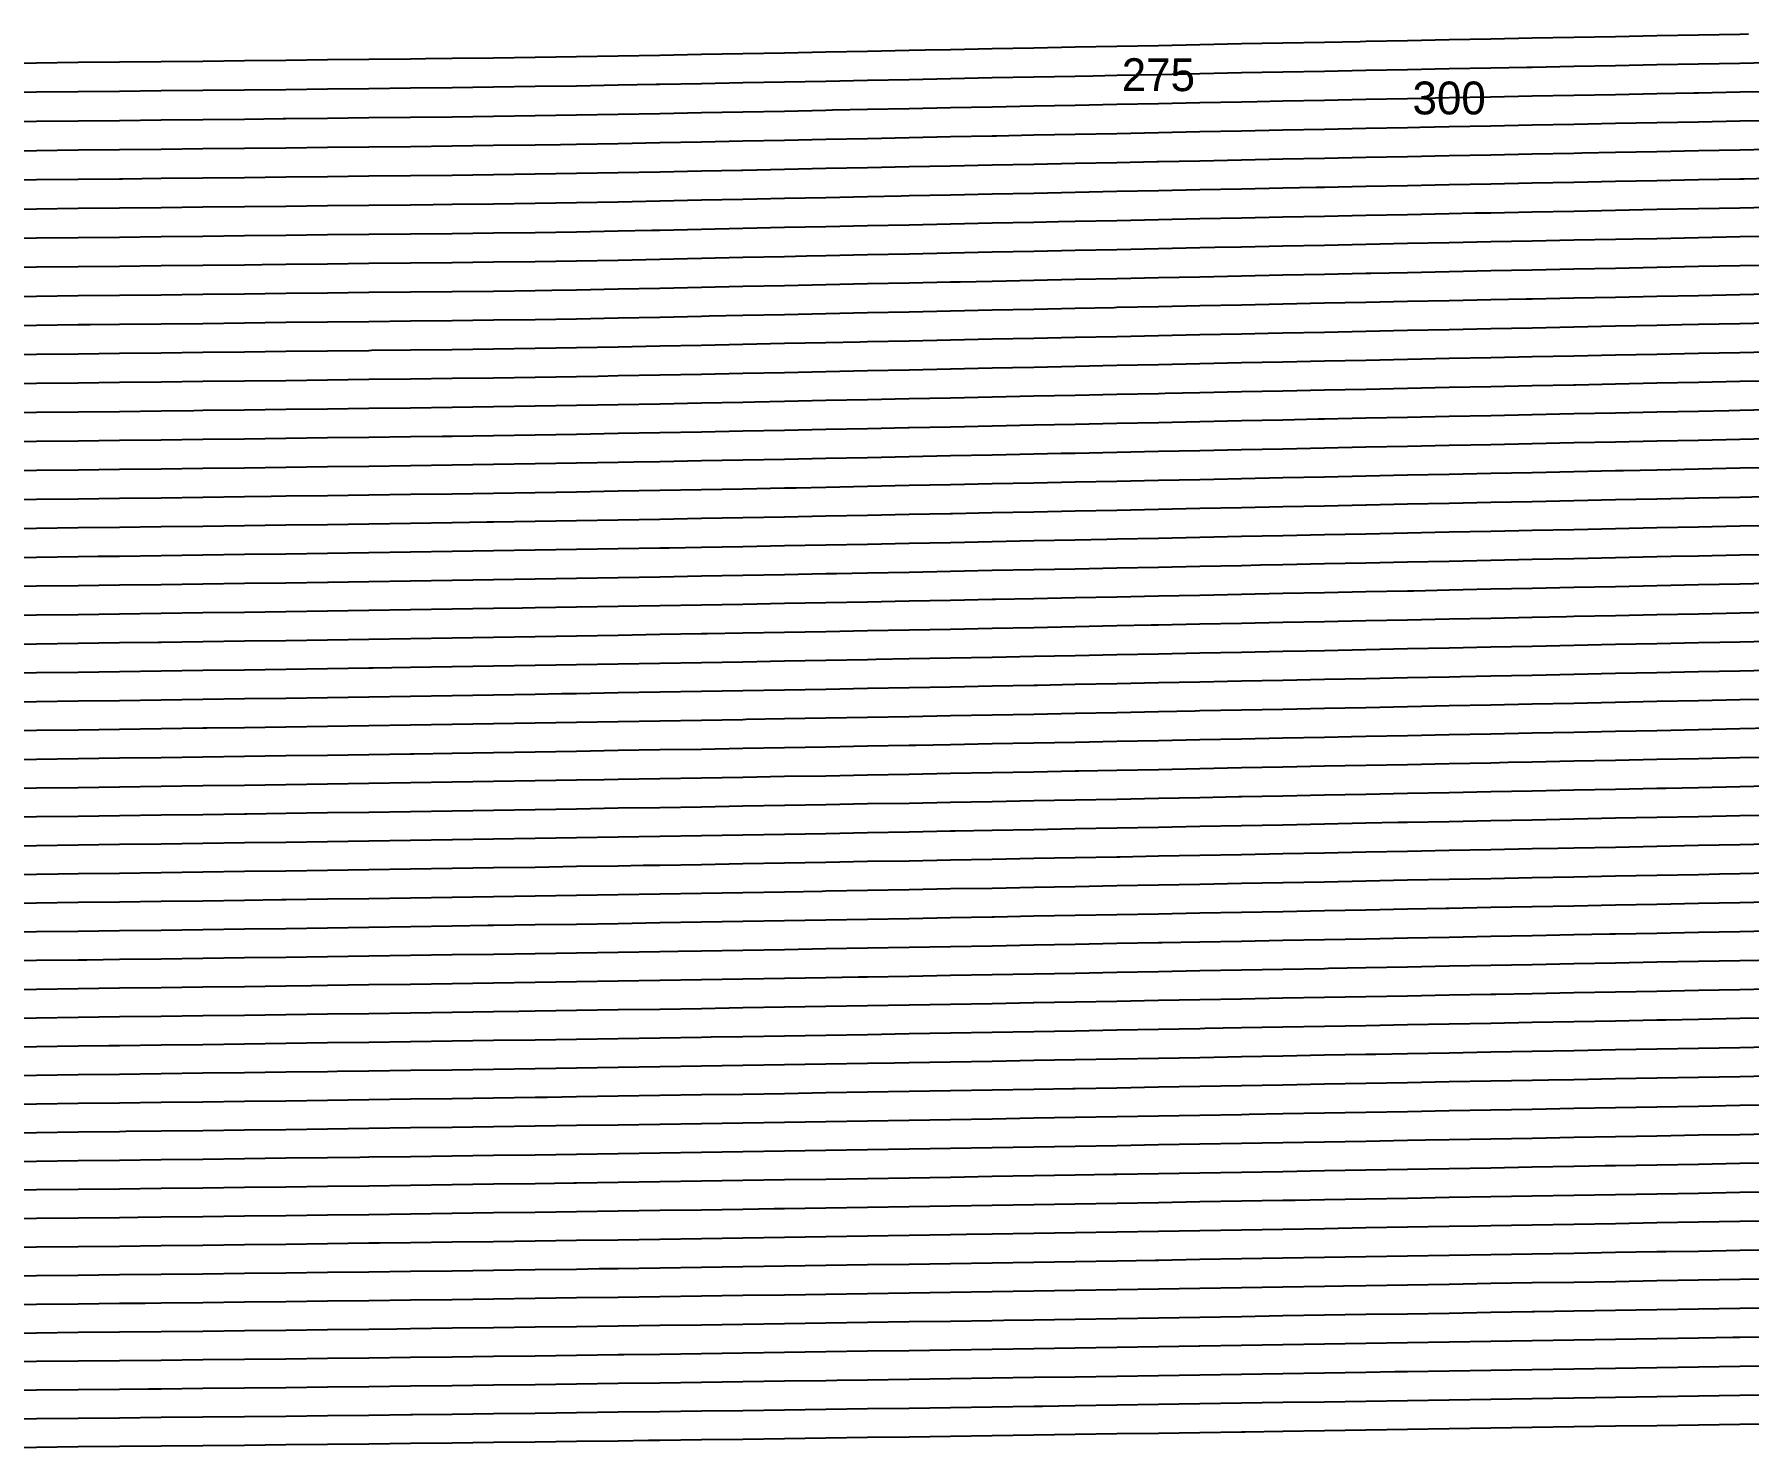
# Model space of a CAD drawing. Header units: metres. Extents: x 228 to 3387, y 52 to 162.
# Drawn here: x 781.1 to 911.6, y 53.7 to 161.3 of the extents above; entities that cross this region are included whole.
import ezdxf
from ezdxf.enums import TextEntityAlignment as Align

# ---------------------------------------------------------------- set-up
doc = ezdxf.new("R2010")
doc.units = ezdxf.units.M
for name, color, linetype in [('Vs_1000', 7, 'Continuous'), ('Vs_1025', 7, 'Continuous'), ('Vs_1050', 7, 'Continuous'), ('Vs_1075', 7, 'Continuous'), ('Vs_1100', 7, 'Continuous'), ('Vs_1125', 7, 'Continuous'), ('Vs_1150', 7, 'Continuous'), ('Vs_1175', 7, 'Continuous'), ('Vs_1200', 7, 'Continuous'), ('Vs_1225', 7, 'Continuous'), ('Vs_1250', 7, 'Continuous'), ('Vs_1275', 7, 'Continuous'), ('Vs_1300', 7, 'Continuous'), ('Vs_1325', 7, 'Continuous'), ('Vs_1350', 7, 'Continuous'), ('Vs_1375', 7, 'Continuous'), ('Vs_1400', 7, 'Continuous'), ('Vs_1425', 7, 'Continuous'), ('Vs_1450', 7, 'Continuous'), ('Vs_250', 7, 'Continuous'), ('Vs_275', 7, 'Continuous'), ('Vs_300', 7, 'Continuous'), ('Vs_325', 7, 'Continuous'), ('Vs_350', 7, 'Continuous'), ('Vs_375', 7, 'Continuous'), ('Vs_400', 7, 'Continuous'), ('Vs_425', 7, 'Continuous'), ('Vs_450', 7, 'Continuous'), ('Vs_475', 7, 'Continuous'), ('Vs_500', 7, 'Continuous'), ('Vs_525', 7, 'Continuous'), ('Vs_550', 7, 'Continuous'), ('Vs_575', 7, 'Continuous'), ('Vs_600', 7, 'Continuous'), ('Vs_625', 7, 'Continuous'), ('Vs_650', 7, 'Continuous'), ('Vs_675', 7, 'Continuous'), ('Vs_700', 7, 'Continuous'), ('Vs_725', 7, 'Continuous'), ('Vs_750', 7, 'Continuous'), ('Vs_775', 7, 'Continuous'), ('Vs_800', 7, 'Continuous'), ('Vs_825', 7, 'Continuous'), ('Vs_850', 7, 'Continuous'), ('Vs_875', 7, 'Continuous'), ('Vs_900', 7, 'Continuous'), ('Vs_925', 7, 'Continuous'), ('Vs_950', 7, 'Continuous'), ('Vs_975', 7, 'Continuous')]:
    doc.layers.add(name, color=color, linetype=linetype)

msp = doc.modelspace()

# ---------------------------------------------------------------- linework, layer by layer
at = {"layer": 'Vs_1000'}
msp.add_lwpolyline([(914.1, 95.21), (910.94, 95.15), (907.78, 95.09), (904.62, 95.03), (901.46, 94.97), (898.29, 94.9), (895.13, 94.84), (891.97, 94.78), (888.81, 94.72), (888.56, 94.71), (885.65, 94.66), (882.48, 94.6), (879.32, 94.53), (876.16, 94.47), (873, 94.41), (869.84, 94.35), (866.68, 94.29), (863.51, 94.23), (860.35, 94.17), (857.19, 94.12), (854.19, 94.06), (854.03, 94.06), (850.87, 94), (847.71, 93.94), (844.54, 93.89), (841.38, 93.83), (838.22, 93.78), (835.06, 93.72), (831.9, 93.67), (828.73, 93.62), (825.57, 93.56), (822.41, 93.51), (819.25, 93.46), (816.09, 93.41), (815.65, 93.41), (812.93, 93.37), (809.76, 93.32), (806.6, 93.27), (803.44, 93.23), (800.28, 93.18), (797.12, 93.14), (793.96, 93.1), (790.79, 93.05), (787.63, 93.01), (784.47, 92.97), (781.31, 92.93), (778.15, 92.89)], dxfattribs=at)
at = {"layer": 'Vs_1025'}
msp.add_lwpolyline([(914.1, 93.01), (910.94, 92.95), (907.78, 92.88), (904.62, 92.82), (901.46, 92.76), (901.05, 92.75), (898.29, 92.7), (895.13, 92.64), (891.97, 92.58), (888.81, 92.52), (885.65, 92.46), (882.48, 92.39), (879.32, 92.33), (876.16, 92.27), (873, 92.21), (869.84, 92.15), (866.97, 92.1), (866.68, 92.1), (863.51, 92.04), (860.35, 91.98), (857.19, 91.92), (854.03, 91.86), (850.87, 91.8), (847.71, 91.75), (844.54, 91.69), (841.38, 91.64), (838.22, 91.58), (835.06, 91.53), (831.9, 91.48), (830.14, 91.45), (828.73, 91.42), (825.57, 91.37), (822.41, 91.32), (819.25, 91.27), (816.09, 91.22), (812.93, 91.18), (809.76, 91.13), (806.6, 91.08), (803.44, 91.04), (800.28, 90.99), (797.12, 90.95), (793.96, 90.91), (790.79, 90.87), (787.63, 90.83), (785.13, 90.79), (784.47, 90.79), (781.31, 90.75), (778.15, 90.71)], dxfattribs=at)
at = {"layer": 'Vs_1050'}
msp.add_lwpolyline([(913.81, 90.79), (910.94, 90.74), (907.78, 90.68), (904.62, 90.62), (901.46, 90.56), (898.29, 90.5), (895.13, 90.44), (891.97, 90.38), (888.81, 90.32), (885.65, 90.25), (882.48, 90.19), (879.64, 90.14), (879.32, 90.13), (876.16, 90.07), (873, 90.02), (869.84, 89.96), (866.68, 89.9), (863.51, 89.84), (860.35, 89.78), (857.19, 89.72), (854.03, 89.67), (850.87, 89.61), (847.71, 89.55), (844.54, 89.5), (843.86, 89.49), (841.38, 89.44), (838.22, 89.39), (835.06, 89.34), (831.9, 89.28), (828.73, 89.23), (825.57, 89.18), (822.41, 89.13), (819.25, 89.08), (816.09, 89.03), (812.93, 88.99), (809.76, 88.94), (806.6, 88.9), (803.44, 88.85), (802.22, 88.83), (800.28, 88.81), (797.12, 88.76), (793.96, 88.72), (790.79, 88.68), (787.63, 88.64), (784.47, 88.6), (781.31, 88.56), (778.15, 88.52)], dxfattribs=at)
at = {"layer": 'Vs_1075'}
msp.add_lwpolyline([(914.1, 88.59), (910.94, 88.53), (907.78, 88.47), (904.62, 88.41), (901.46, 88.35), (898.29, 88.29), (895.13, 88.23), (892.36, 88.18), (891.97, 88.17), (888.81, 88.11), (885.65, 88.05), (882.48, 87.99), (879.32, 87.93), (876.16, 87.88), (873, 87.82), (869.84, 87.76), (866.68, 87.7), (863.51, 87.64), (860.35, 87.59), (857.19, 87.53), (857.16, 87.53), (854.03, 87.47), (850.87, 87.42), (847.71, 87.36), (844.54, 87.31), (841.38, 87.25), (838.22, 87.2), (835.06, 87.15), (831.9, 87.09), (828.73, 87.04), (825.57, 86.99), (822.41, 86.94), (819.25, 86.89), (818.01, 86.87), (816.09, 86.85), (812.93, 86.8), (809.76, 86.75), (806.6, 86.71), (803.44, 86.66), (800.28, 86.62), (797.12, 86.58), (793.96, 86.54), (790.79, 86.5), (787.63, 86.46), (784.47, 86.42), (781.31, 86.38), (778.15, 86.34)], dxfattribs=at)
at = {"layer": 'Vs_1100'}
msp.add_lwpolyline([(914.1, 86.39), (910.94, 86.33), (907.78, 86.27), (905.29, 86.22), (904.62, 86.21), (901.46, 86.15), (898.29, 86.09), (895.13, 86.03), (891.97, 85.97), (888.81, 85.91), (885.65, 85.85), (882.48, 85.79), (879.32, 85.74), (876.16, 85.68), (873, 85.62), (870.22, 85.57), (869.84, 85.56), (866.68, 85.5), (863.51, 85.45), (860.35, 85.39), (857.19, 85.33), (854.03, 85.28), (850.87, 85.22), (847.71, 85.17), (844.54, 85.11), (841.38, 85.06), (838.22, 85.01), (835.06, 84.95), (832.64, 84.91), (831.9, 84.9), (828.73, 84.85), (825.57, 84.8), (822.41, 84.75), (819.25, 84.7), (816.09, 84.66), (812.93, 84.61), (809.76, 84.57), (806.6, 84.52), (803.44, 84.48), (800.28, 84.43), (797.12, 84.39), (793.96, 84.35), (790.79, 84.31), (787.63, 84.27), (786.82, 84.26), (784.47, 84.23), (781.31, 84.19), (778.15, 84.16)], dxfattribs=at)
at = {"layer": 'Vs_1125'}
msp.add_lwpolyline([(914.1, 84.18), (910.94, 84.12), (907.78, 84.06), (904.62, 84), (901.46, 83.95), (898.29, 83.89), (895.13, 83.83), (891.97, 83.77), (888.81, 83.71), (885.65, 83.65), (883.24, 83.61), (882.48, 83.59), (879.32, 83.54), (876.16, 83.48), (873, 83.42), (869.84, 83.36), (866.68, 83.31), (863.51, 83.25), (860.35, 83.19), (857.19, 83.14), (854.03, 83.08), (850.87, 83.03), (847.71, 82.97), (846.59, 82.95), (844.54, 82.92), (841.38, 82.87), (838.22, 82.81), (835.06, 82.76), (831.9, 82.71), (828.73, 82.66), (825.57, 82.61), (822.41, 82.56), (819.25, 82.52), (816.09, 82.47), (812.93, 82.42), (809.76, 82.38), (806.6, 82.33), (804.19, 82.3), (803.44, 82.29), (800.28, 82.25), (797.12, 82.21), (793.96, 82.17), (790.79, 82.13), (787.63, 82.09), (784.47, 82.05), (781.31, 82.01), (778.15, 81.98)], dxfattribs=at)
at = {"layer": 'Vs_1150'}
msp.add_lwpolyline([(914.1, 81.97), (910.94, 81.91), (907.78, 81.86), (904.62, 81.8), (901.46, 81.74), (898.29, 81.68), (896.38, 81.65), (895.13, 81.63), (891.97, 81.57), (888.81, 81.51), (885.65, 81.45), (882.48, 81.39), (879.32, 81.34), (876.16, 81.28), (873, 81.22), (869.84, 81.17), (866.68, 81.11), (863.51, 81.05), (860.35, 81), (860.18, 80.99), (857.19, 80.94), (854.03, 80.89), (850.87, 80.83), (847.71, 80.78), (844.54, 80.73), (841.38, 80.68), (838.22, 80.62), (835.06, 80.57), (831.9, 80.52), (828.73, 80.47), (825.57, 80.42), (822.41, 80.38), (820.16, 80.34), (819.25, 80.33), (816.09, 80.28), (812.93, 80.24), (809.76, 80.19), (806.6, 80.15), (803.44, 80.11), (800.28, 80.06), (797.12, 80.02), (793.96, 79.98), (790.79, 79.94), (787.63, 79.91), (784.47, 79.87), (781.31, 79.83), (778.15, 79.8)], dxfattribs=at)
at = {"layer": 'Vs_1175'}
msp.add_lwpolyline([(914.1, 79.76), (910.94, 79.71), (909.86, 79.69), (907.78, 79.65), (904.62, 79.59), (901.46, 79.54), (898.29, 79.48), (895.13, 79.42), (891.97, 79.37), (888.81, 79.31), (885.65, 79.25), (882.48, 79.19), (879.32, 79.14), (876.16, 79.08), (873.58, 79.04), (873, 79.02), (869.84, 78.97), (866.68, 78.91), (863.51, 78.86), (860.35, 78.8), (857.19, 78.75), (854.03, 78.69), (850.87, 78.64), (847.71, 78.59), (844.54, 78.54), (841.38, 78.48), (838.22, 78.43), (835.06, 78.38), (835.06, 78.38), (831.9, 78.33), (828.73, 78.28), (825.57, 78.23), (822.41, 78.19), (819.25, 78.14), (816.09, 78.09), (812.93, 78.05), (809.76, 78.01), (806.6, 77.96), (803.44, 77.92), (800.28, 77.88), (797.12, 77.84), (793.96, 77.8), (790.79, 77.76), (788.11, 77.73), (787.63, 77.72), (784.47, 77.69), (781.31, 77.65), (778.15, 77.62)], dxfattribs=at)
at = {"layer": 'Vs_1200'}
msp.add_lwpolyline([(914.1, 77.56), (910.94, 77.5), (907.78, 77.45), (904.62, 77.39), (901.46, 77.33), (898.29, 77.28), (895.13, 77.22), (891.97, 77.16), (888.81, 77.11), (887.02, 77.08), (885.65, 77.05), (882.48, 76.99), (879.32, 76.94), (876.16, 76.88), (873, 76.83), (869.84, 76.77), (866.68, 76.72), (863.51, 76.66), (860.35, 76.61), (857.19, 76.55), (854.03, 76.5), (850.87, 76.45), (849.32, 76.42), (847.71, 76.4), (844.54, 76.34), (841.38, 76.29), (838.22, 76.24), (835.06, 76.19), (831.9, 76.14), (828.73, 76.09), (825.57, 76.05), (822.41, 76), (819.25, 75.95), (816.09, 75.91), (812.93, 75.86), (809.76, 75.82), (806.6, 75.78), (805.9, 75.77), (803.44, 75.74), (800.28, 75.7), (797.12, 75.66), (793.96, 75.62), (790.79, 75.58), (787.63, 75.54), (784.47, 75.51), (781.31, 75.47), (778.15, 75.44)], dxfattribs=at)
at = {"layer": 'Vs_1225'}
msp.add_lwpolyline([(914.1, 75.35), (910.94, 75.3), (907.78, 75.24), (904.62, 75.18), (901.46, 75.13), (900.68, 75.12), (898.29, 75.07), (895.13, 75.02), (891.97, 74.96), (888.81, 74.91), (885.65, 74.85), (882.48, 74.8), (879.32, 74.74), (876.16, 74.68), (873, 74.63), (869.84, 74.58), (866.68, 74.52), (863.51, 74.47), (863.26, 74.46), (860.35, 74.41), (857.19, 74.36), (854.03, 74.31), (850.87, 74.25), (847.71, 74.2), (844.54, 74.15), (841.38, 74.1), (838.22, 74.05), (835.06, 74), (831.9, 73.95), (828.73, 73.91), (825.57, 73.86), (822.41, 73.81), (822.19, 73.81), (819.25, 73.77), (816.09, 73.72), (812.93, 73.68), (809.76, 73.64), (806.6, 73.59), (803.44, 73.55), (800.28, 73.51), (797.12, 73.47), (793.96, 73.43), (790.79, 73.4), (787.63, 73.36), (784.47, 73.33), (781.31, 73.29), (778.15, 73.26)], dxfattribs=at)
at = {"layer": 'Vs_1250'}
msp.add_lwpolyline([(914.1, 73.14), (910.94, 73.09), (907.78, 73.03), (904.62, 72.98), (901.46, 72.93), (898.29, 72.87), (895.13, 72.82), (891.97, 72.76), (888.81, 72.71), (885.65, 72.65), (882.48, 72.6), (879.32, 72.54), (877.08, 72.5), (876.16, 72.49), (873, 72.43), (869.84, 72.38), (866.68, 72.32), (863.51, 72.27), (860.35, 72.22), (857.19, 72.17), (854.03, 72.11), (850.87, 72.06), (847.71, 72.01), (844.54, 71.96), (841.38, 71.91), (838.22, 71.86), (837.44, 71.85), (835.06, 71.81), (831.9, 71.76), (828.73, 71.72), (825.57, 71.67), (822.41, 71.63), (819.25, 71.58), (816.09, 71.54), (812.93, 71.49), (809.76, 71.45), (806.6, 71.41), (803.44, 71.37), (800.28, 71.33), (797.12, 71.29), (793.96, 71.25), (790.79, 71.22), (789.01, 71.2), (787.63, 71.18), (784.47, 71.15), (781.31, 71.11), (778.15, 71.08)], dxfattribs=at)
at = {"layer": 'Vs_1275'}
msp.add_lwpolyline([(914.1, 70.94), (910.94, 70.88), (907.78, 70.83), (904.62, 70.78), (901.46, 70.72), (898.29, 70.67), (895.13, 70.61), (891.97, 70.56), (891.02, 70.54), (888.81, 70.5), (885.65, 70.45), (882.48, 70.4), (879.32, 70.34), (876.16, 70.29), (873, 70.24), (869.84, 70.18), (866.68, 70.13), (863.51, 70.08), (860.35, 70.02), (857.19, 69.97), (854.03, 69.92), (852.09, 69.89), (850.87, 69.87), (847.71, 69.82), (844.54, 69.77), (841.38, 69.72), (838.22, 69.67), (835.06, 69.62), (831.9, 69.58), (828.73, 69.53), (825.57, 69.48), (822.41, 69.44), (819.25, 69.39), (816.09, 69.35), (812.93, 69.31), (809.76, 69.27), (807.4, 69.24), (806.6, 69.23), (803.44, 69.19), (800.28, 69.15), (797.12, 69.11), (793.96, 69.07), (790.79, 69.04), (787.63, 69), (784.47, 68.97), (781.31, 68.93), (778.15, 68.9)], dxfattribs=at)
at = {"layer": 'Vs_1300'}
msp.add_lwpolyline([(914.1, 68.73), (910.94, 68.68), (907.78, 68.62), (905.33, 68.58), (904.62, 68.57), (901.46, 68.52), (898.29, 68.46), (895.13, 68.41), (891.97, 68.36), (888.81, 68.3), (885.65, 68.25), (882.48, 68.2), (879.32, 68.14), (876.16, 68.09), (873, 68.04), (869.84, 67.99), (866.68, 67.93), (866.45, 67.93), (863.51, 67.88), (860.35, 67.83), (857.19, 67.78), (854.03, 67.73), (850.87, 67.68), (847.71, 67.63), (844.54, 67.58), (841.38, 67.53), (838.22, 67.48), (835.06, 67.43), (831.9, 67.39), (828.73, 67.34), (825.57, 67.3), (824.12, 67.28), (822.41, 67.25), (819.25, 67.21), (816.09, 67.17), (812.93, 67.12), (809.76, 67.08), (806.6, 67.04), (803.44, 67), (800.28, 66.97), (797.12, 66.93), (793.96, 66.89), (790.79, 66.86), (787.63, 66.82), (784.47, 66.79), (781.31, 66.76), (778.15, 66.72)], dxfattribs=at)
at = {"layer": 'Vs_1325'}
msp.add_lwpolyline([(914.1, 66.52), (910.94, 66.47), (907.78, 66.42), (904.62, 66.37), (901.46, 66.31), (898.29, 66.26), (895.13, 66.21), (891.97, 66.16), (888.81, 66.1), (885.65, 66.05), (882.48, 66), (880.77, 65.97), (879.32, 65.95), (876.16, 65.89), (873, 65.84), (869.84, 65.79), (866.68, 65.74), (863.51, 65.69), (860.35, 65.64), (857.19, 65.59), (854.03, 65.54), (850.87, 65.49), (847.71, 65.44), (844.54, 65.39), (841.38, 65.34), (839.82, 65.32), (838.22, 65.29), (835.06, 65.25), (831.9, 65.2), (828.73, 65.15), (825.57, 65.11), (822.41, 65.07), (819.25, 65.02), (816.09, 64.98), (812.93, 64.94), (809.76, 64.9), (806.6, 64.86), (803.44, 64.82), (800.28, 64.78), (797.12, 64.75), (793.96, 64.71), (790.79, 64.68), (789.58, 64.66), (787.63, 64.64), (784.47, 64.61), (781.31, 64.58), (778.15, 64.55)], dxfattribs=at)
at = {"layer": 'Vs_1350'}
msp.add_lwpolyline([(914.1, 64.32), (910.94, 64.26), (907.78, 64.21), (904.62, 64.16), (901.46, 64.11), (898.29, 64.06), (895.3, 64.01), (895.13, 64.01), (891.97, 63.96), (888.81, 63.9), (885.65, 63.85), (882.48, 63.8), (879.32, 63.75), (876.16, 63.7), (873, 63.64), (869.84, 63.59), (866.68, 63.54), (863.51, 63.49), (860.35, 63.44), (857.19, 63.39), (854.92, 63.36), (854.03, 63.34), (850.87, 63.29), (847.71, 63.25), (844.54, 63.2), (841.38, 63.15), (838.22, 63.1), (835.06, 63.06), (831.9, 63.01), (828.73, 62.97), (825.57, 62.92), (822.41, 62.88), (819.25, 62.84), (816.09, 62.8), (812.93, 62.76), (809.76, 62.72), (808.72, 62.7), (806.6, 62.68), (803.44, 62.64), (800.28, 62.6), (797.12, 62.57), (793.96, 62.53), (790.79, 62.5), (787.63, 62.46), (784.47, 62.43), (781.31, 62.4), (778.15, 62.37)], dxfattribs=at)
at = {"layer": 'Vs_1375'}
msp.add_lwpolyline([(914.1, 62.11), (910.94, 62.06), (910.39, 62.05), (907.78, 62.01), (904.62, 61.96), (901.46, 61.91), (898.29, 61.86), (895.13, 61.81), (891.97, 61.75), (888.81, 61.7), (885.65, 61.65), (882.48, 61.6), (879.32, 61.55), (876.16, 61.5), (873, 61.45), (869.84, 61.4), (869.78, 61.4), (866.68, 61.35), (863.51, 61.3), (860.35, 61.25), (857.19, 61.2), (854.03, 61.15), (850.87, 61.1), (847.71, 61.05), (844.54, 61.01), (841.38, 60.96), (838.22, 60.91), (835.06, 60.87), (831.9, 60.82), (828.73, 60.78), (826.01, 60.74), (825.57, 60.74), (822.41, 60.7), (819.25, 60.65), (816.09, 60.61), (812.93, 60.57), (809.76, 60.53), (806.6, 60.5), (803.44, 60.46), (800.28, 60.42), (797.12, 60.39), (793.96, 60.35), (790.79, 60.32), (787.63, 60.29), (784.47, 60.26), (781.31, 60.23), (778.15, 60.2)], dxfattribs=at)
at = {"layer": 'Vs_1400'}
msp.add_lwpolyline([(914.1, 59.9), (910.94, 59.85), (907.78, 59.8), (904.62, 59.75), (901.46, 59.7), (898.29, 59.65), (895.13, 59.6), (891.97, 59.55), (888.81, 59.5), (885.65, 59.45), (884.67, 59.44), (882.48, 59.4), (879.32, 59.35), (876.16, 59.3), (873, 59.25), (869.84, 59.2), (866.68, 59.15), (863.51, 59.1), (860.35, 59.05), (857.19, 59.01), (854.03, 58.96), (850.87, 58.91), (847.71, 58.86), (844.54, 58.82), (842.22, 58.78), (841.38, 58.77), (838.22, 58.73), (835.06, 58.68), (831.9, 58.64), (828.73, 58.59), (825.57, 58.55), (822.41, 58.51), (819.25, 58.47), (816.09, 58.43), (812.93, 58.39), (809.76, 58.35), (806.6, 58.31), (803.44, 58.28), (800.28, 58.24), (797.12, 58.21), (793.96, 58.17), (790.79, 58.14), (789.82, 58.13), (787.63, 58.11), (784.47, 58.08), (781.31, 58.05), (778.15, 58.02)], dxfattribs=at)
at = {"layer": 'Vs_1425'}
msp.add_lwpolyline([(914.1, 57.7), (910.94, 57.65), (907.78, 57.6), (904.62, 57.55), (901.46, 57.5), (899.91, 57.48), (898.29, 57.45), (895.13, 57.4), (891.97, 57.35), (888.81, 57.3), (885.65, 57.25), (882.48, 57.2), (879.32, 57.15), (876.16, 57.11), (873, 57.06), (869.84, 57.01), (866.68, 56.96), (863.51, 56.91), (860.35, 56.86), (857.86, 56.82), (857.19, 56.81), (854.03, 56.77), (850.87, 56.72), (847.71, 56.67), (844.54, 56.63), (841.38, 56.58), (838.22, 56.54), (835.06, 56.49), (831.9, 56.45), (828.73, 56.41), (825.57, 56.37), (822.41, 56.33), (819.25, 56.28), (816.09, 56.25), (812.93, 56.21), (809.92, 56.17), (809.76, 56.17), (806.6, 56.13), (803.44, 56.1), (800.28, 56.06), (797.12, 56.03), (793.96, 55.99), (790.79, 55.96), (787.63, 55.93), (784.47, 55.9), (781.31, 55.87), (778.15, 55.85)], dxfattribs=at)
at = {"layer": 'Vs_1450'}
msp.add_lwpolyline([(914.1, 55.49), (910.94, 55.44), (907.78, 55.4), (904.62, 55.35), (901.46, 55.3), (898.29, 55.25), (895.13, 55.2), (891.97, 55.15), (888.81, 55.1), (885.65, 55.05), (882.48, 55.01), (879.32, 54.96), (876.16, 54.91), (873.29, 54.86), (873, 54.86), (869.84, 54.81), (866.68, 54.76), (863.51, 54.72), (860.35, 54.67), (857.19, 54.62), (854.03, 54.58), (850.87, 54.53), (847.71, 54.48), (844.54, 54.44), (841.38, 54.39), (838.22, 54.35), (835.06, 54.31), (831.9, 54.26), (828.73, 54.22), (827.87, 54.21), (825.57, 54.18), (822.41, 54.14), (819.25, 54.1), (816.09, 54.06), (812.93, 54.02), (809.76, 53.99), (806.6, 53.95), (803.44, 53.92), (800.28, 53.88), (797.12, 53.85), (793.96, 53.82), (790.79, 53.79), (787.63, 53.76), (784.47, 53.73), (781.31, 53.7), (778.15, 53.67)], dxfattribs=at)
at = {"layer": 'Vs_250'}
msp.add_lwpolyline([(911.58, 161.26), (910.94, 161.25), (907.78, 161.19), (904.62, 161.13), (901.46, 161.07), (898.29, 161.01), (895.13, 160.95), (891.97, 160.89), (888.81, 160.83), (885.65, 160.76), (882.48, 160.7), (882.03, 160.69), (879.32, 160.64), (876.16, 160.58), (873, 160.52), (869.84, 160.45), (866.68, 160.39), (863.51, 160.33), (860.35, 160.27), (857.19, 160.2), (854.03, 160.14), (850.87, 160.08), (848.94, 160.04), (847.71, 160.02), (844.54, 159.95), (841.38, 159.89), (838.22, 159.83), (835.06, 159.77), (831.9, 159.71), (828.73, 159.65), (825.57, 159.6), (822.41, 159.55), (819.25, 159.5), (816.09, 159.45), (812.93, 159.41), (810.91, 159.39), (809.76, 159.37), (806.6, 159.33), (803.44, 159.3), (800.28, 159.26), (797.12, 159.23), (793.96, 159.19), (790.79, 159.16), (787.63, 159.13), (784.47, 159.1), (781.31, 159.06), (778.15, 159.03)], dxfattribs=at)
at = {"layer": 'Vs_275'}
msp.add_lwpolyline([(914.1, 159.1), (910.94, 159.04), (907.78, 158.98), (904.62, 158.92), (901.46, 158.86), (898.29, 158.8), (895.13, 158.74), (894.73, 158.73), (891.97, 158.68), (888.81, 158.62), (885.65, 158.56), (882.48, 158.49), (879.32, 158.43), (876.16, 158.37), (873, 158.31), (869.84, 158.24), (866.68, 158.18), (863.51, 158.12), (861.7, 158.08), (860.35, 158.05), (857.19, 157.99), (854.03, 157.93), (850.87, 157.86), (847.71, 157.8), (844.54, 157.74), (841.38, 157.67), (838.22, 157.61), (835.06, 157.55), (831.9, 157.49), (828.73, 157.43), (828.47, 157.43), (825.57, 157.38), (822.41, 157.32), (819.25, 157.27), (816.09, 157.23), (812.93, 157.19), (809.76, 157.15), (806.6, 157.11), (803.44, 157.07), (800.28, 157.04), (797.12, 157), (793.96, 156.97), (790.79, 156.94), (787.63, 156.9), (784.47, 156.87), (781.31, 156.84), (778.15, 156.81)], dxfattribs=at)
at = {"layer": 'Vs_300'}
msp.add_lwpolyline([(914.1, 156.9), (910.94, 156.84), (907.78, 156.78), (907.43, 156.77), (904.62, 156.72), (901.46, 156.66), (898.29, 156.6), (895.13, 156.54), (891.97, 156.47), (888.81, 156.41), (885.65, 156.35), (882.48, 156.29), (879.32, 156.22), (876.16, 156.16), (874.2, 156.12), (873, 156.1), (869.84, 156.03), (866.68, 155.97), (863.51, 155.91), (860.35, 155.84), (857.19, 155.78), (854.03, 155.71), (850.87, 155.65), (847.71, 155.59), (844.54, 155.52), (841.87, 155.47), (841.38, 155.46), (838.22, 155.39), (835.06, 155.33), (831.9, 155.27), (828.73, 155.21), (825.57, 155.15), (822.41, 155.1), (819.25, 155.05), (816.09, 155), (812.93, 154.96), (809.76, 154.92), (806.6, 154.89), (803.44, 154.85), (800.28, 154.82), (800.08, 154.81), (797.12, 154.78), (793.96, 154.75), (790.79, 154.71), (787.63, 154.68), (784.47, 154.65), (781.31, 154.62), (778.15, 154.58)], dxfattribs=at)
at = {"layer": 'Vs_325'}
msp.add_lwpolyline([(914.1, 154.7), (910.94, 154.64), (907.78, 154.58), (904.62, 154.52), (901.46, 154.46), (898.29, 154.39), (895.13, 154.33), (891.97, 154.27), (888.81, 154.21), (886.58, 154.16), (885.65, 154.14), (882.48, 154.08), (879.32, 154.02), (876.16, 153.95), (873, 153.89), (869.84, 153.82), (866.68, 153.76), (863.51, 153.69), (860.35, 153.63), (857.19, 153.57), (854.35, 153.51), (854.03, 153.5), (850.87, 153.44), (847.71, 153.37), (844.54, 153.31), (841.38, 153.24), (838.22, 153.18), (835.06, 153.11), (831.9, 153.05), (828.73, 152.99), (825.57, 152.93), (822.41, 152.87), (821.19, 152.85), (819.25, 152.82), (816.09, 152.78), (812.93, 152.74), (809.76, 152.7), (806.6, 152.67), (803.44, 152.63), (800.28, 152.6), (797.12, 152.56), (793.96, 152.53), (790.79, 152.49), (787.63, 152.46), (784.47, 152.43), (781.31, 152.39), (778.15, 152.36)], dxfattribs=at)
at = {"layer": 'Vs_350'}
msp.add_lwpolyline([(914.1, 152.5), (910.94, 152.44), (907.78, 152.38), (904.62, 152.31), (901.46, 152.25), (898.91, 152.2), (898.29, 152.19), (895.13, 152.13), (891.97, 152.06), (888.81, 152), (885.65, 151.94), (882.48, 151.87), (879.32, 151.81), (876.16, 151.74), (873, 151.68), (869.84, 151.61), (866.68, 151.55), (866.57, 151.55), (863.51, 151.48), (860.35, 151.42), (857.19, 151.35), (854.03, 151.29), (850.87, 151.22), (847.71, 151.16), (844.54, 151.09), (841.38, 151.03), (838.22, 150.96), (835.06, 150.9), (834.95, 150.89), (831.9, 150.83), (828.73, 150.77), (825.57, 150.71), (822.41, 150.65), (819.25, 150.6), (816.09, 150.56), (812.93, 150.52), (809.76, 150.48), (806.6, 150.45), (803.44, 150.41), (800.28, 150.38), (797.12, 150.34), (793.96, 150.31), (790.79, 150.27), (787.84, 150.24), (787.63, 150.24), (784.47, 150.21), (781.31, 150.17), (778.15, 150.14)], dxfattribs=at)
at = {"layer": 'Vs_375'}
msp.add_lwpolyline([(914.1, 150.3), (911.26, 150.24), (910.94, 150.23), (907.78, 150.17), (904.62, 150.11), (901.46, 150.05), (898.29, 149.98), (895.13, 149.92), (891.97, 149.86), (888.81, 149.79), (885.65, 149.73), (882.48, 149.67), (879.32, 149.6), (878.69, 149.59), (876.16, 149.54), (873, 149.47), (869.84, 149.41), (866.68, 149.34), (863.51, 149.28), (860.35, 149.21), (857.19, 149.14), (854.03, 149.08), (850.87, 149.01), (847.71, 148.95), (847.11, 148.93), (844.54, 148.88), (841.38, 148.81), (838.22, 148.75), (835.06, 148.68), (831.9, 148.62), (828.73, 148.55), (825.57, 148.49), (822.41, 148.43), (819.25, 148.38), (816.09, 148.33), (812.93, 148.3), (811.48, 148.28), (809.76, 148.26), (806.6, 148.23), (803.44, 148.19), (800.28, 148.16), (797.12, 148.12), (793.96, 148.09), (790.79, 148.05), (787.63, 148.02), (784.47, 147.99), (781.31, 147.95), (778.15, 147.92)], dxfattribs=at)
at = {"layer": 'Vs_400'}
msp.add_lwpolyline([(914.1, 148.1), (910.94, 148.03), (907.78, 147.97), (904.62, 147.91), (901.46, 147.84), (898.29, 147.78), (895.13, 147.72), (891.97, 147.65), (890.77, 147.63), (888.81, 147.59), (885.65, 147.52), (882.48, 147.46), (879.32, 147.39), (876.16, 147.33), (873, 147.26), (869.84, 147.2), (866.68, 147.13), (863.51, 147.07), (860.35, 147), (859.07, 146.97), (857.19, 146.94), (854.03, 146.87), (850.87, 146.8), (847.71, 146.74), (844.54, 146.67), (841.38, 146.6), (838.22, 146.54), (835.06, 146.47), (831.9, 146.4), (828.73, 146.33), (828.13, 146.32), (825.57, 146.27), (822.41, 146.2), (819.25, 146.15), (816.09, 146.12), (812.93, 146.08), (809.76, 146.05), (806.6, 146.01), (803.44, 145.98), (800.28, 145.94), (797.12, 145.91), (793.96, 145.87), (790.79, 145.84), (787.63, 145.8), (784.47, 145.77), (781.31, 145.73), (778.15, 145.7)], dxfattribs=at)
at = {"layer": 'Vs_425'}
msp.add_lwpolyline([(914.1, 145.89), (910.94, 145.83), (907.78, 145.77), (904.62, 145.7), (902.81, 145.67), (901.46, 145.64), (898.29, 145.58), (895.13, 145.51), (891.97, 145.45), (888.81, 145.38), (885.65, 145.32), (882.48, 145.25), (879.32, 145.19), (876.16, 145.12), (873, 145.06), (870.97, 145.02), (869.84, 144.99), (866.68, 144.93), (863.51, 144.86), (860.35, 144.79), (857.19, 144.73), (854.03, 144.66), (850.87, 144.59), (847.71, 144.53), (844.54, 144.46), (841.38, 144.39), (839.9, 144.36), (838.22, 144.33), (835.06, 144.26), (831.9, 144.19), (828.73, 144.12), (825.57, 144.05), (822.41, 143.99), (819.25, 143.94), (816.09, 143.9), (812.93, 143.87), (809.76, 143.83), (806.6, 143.8), (803.44, 143.76), (800.28, 143.73), (798.48, 143.71), (797.12, 143.69), (793.96, 143.66), (790.79, 143.62), (787.63, 143.59), (784.47, 143.55), (781.31, 143.52), (778.15, 143.48)], dxfattribs=at)
at = {"layer": 'Vs_450'}
msp.add_lwpolyline([(914.1, 143.69), (910.94, 143.63), (907.78, 143.57), (904.62, 143.5), (901.46, 143.44), (898.29, 143.37), (895.13, 143.31), (891.97, 143.24), (888.81, 143.18), (885.65, 143.11), (882.84, 143.06), (882.48, 143.05), (879.32, 142.98), (876.16, 142.92), (873, 142.85), (869.84, 142.78), (866.68, 142.72), (863.51, 142.65), (860.35, 142.59), (857.19, 142.52), (854.03, 142.45), (851.59, 142.4), (850.87, 142.39), (847.71, 142.32), (844.54, 142.25), (841.38, 142.19), (838.22, 142.12), (835.06, 142.05), (831.9, 141.98), (828.73, 141.91), (825.57, 141.85), (822.41, 141.78), (820.53, 141.75), (819.25, 141.73), (816.09, 141.69), (812.93, 141.66), (809.76, 141.62), (806.6, 141.59), (803.44, 141.55), (800.28, 141.52), (797.12, 141.48), (793.96, 141.45), (790.79, 141.41), (787.63, 141.37), (784.47, 141.34), (781.31, 141.3), (778.15, 141.27)], dxfattribs=at)
at = {"layer": 'Vs_475'}
msp.add_lwpolyline([(914.1, 141.49), (910.94, 141.43), (907.78, 141.36), (904.62, 141.3), (901.46, 141.23), (898.29, 141.17), (895.13, 141.1), (894.68, 141.1), (891.97, 141.04), (888.81, 140.97), (885.65, 140.91), (882.48, 140.84), (879.32, 140.78), (876.16, 140.71), (873, 140.65), (869.84, 140.58), (866.68, 140.51), (863.51, 140.45), (863.31, 140.44), (860.35, 140.38), (857.19, 140.31), (854.03, 140.25), (850.87, 140.18), (847.71, 140.11), (844.54, 140.05), (841.38, 139.98), (838.22, 139.91), (835.06, 139.84), (832.5, 139.79), (831.9, 139.78), (828.73, 139.71), (825.57, 139.64), (822.41, 139.58), (819.25, 139.53), (816.09, 139.49), (812.93, 139.45), (809.76, 139.42), (806.6, 139.38), (803.44, 139.34), (800.28, 139.31), (797.12, 139.27), (793.96, 139.23), (790.79, 139.2), (787.63, 139.16), (785.39, 139.14), (784.47, 139.13), (781.31, 139.09), (778.15, 139.05)], dxfattribs=at)
at = {"layer": 'Vs_500'}
msp.add_lwpolyline([(914.1, 139.29), (910.94, 139.23), (907.78, 139.16), (906.51, 139.14), (904.62, 139.1), (901.46, 139.03), (898.29, 138.97), (895.13, 138.9), (891.97, 138.84), (888.81, 138.77), (885.65, 138.7), (882.48, 138.64), (879.32, 138.57), (876.16, 138.51), (875.03, 138.48), (873, 138.44), (869.84, 138.37), (866.68, 138.31), (863.51, 138.24), (860.35, 138.17), (857.19, 138.11), (854.03, 138.04), (850.87, 137.97), (847.71, 137.91), (844.54, 137.84), (843.99, 137.83), (841.38, 137.77), (838.22, 137.71), (835.06, 137.64), (831.9, 137.57), (828.73, 137.51), (825.57, 137.44), (822.41, 137.38), (819.25, 137.33), (816.09, 137.29), (812.93, 137.25), (809.76, 137.21), (806.8, 137.18), (806.6, 137.17), (803.44, 137.14), (800.28, 137.1), (797.12, 137.06), (793.96, 137.03), (790.79, 136.99), (787.63, 136.95), (784.47, 136.91), (781.31, 136.88), (778.15, 136.84)], dxfattribs=at)
at = {"layer": 'Vs_525'}
msp.add_lwpolyline([(914.1, 137.09), (910.94, 137.02), (907.78, 136.96), (904.62, 136.89), (901.46, 136.83), (898.29, 136.76), (895.13, 136.7), (891.97, 136.63), (888.81, 136.57), (886.74, 136.52), (885.65, 136.5), (882.48, 136.43), (879.32, 136.37), (876.16, 136.3), (873, 136.24), (869.84, 136.17), (866.68, 136.1), (863.51, 136.04), (860.35, 135.97), (857.19, 135.9), (855.59, 135.87), (854.03, 135.84), (850.87, 135.77), (847.71, 135.7), (844.54, 135.64), (841.38, 135.57), (838.22, 135.5), (835.06, 135.44), (831.9, 135.37), (828.73, 135.31), (825.57, 135.25), (824.01, 135.22), (822.41, 135.19), (819.25, 135.14), (816.09, 135.09), (812.93, 135.05), (809.76, 135.01), (806.6, 134.97), (803.44, 134.93), (800.28, 134.89), (797.12, 134.86), (793.96, 134.82), (790.79, 134.78), (787.63, 134.74), (784.47, 134.7), (781.31, 134.67), (778.15, 134.63)], dxfattribs=at)
at = {"layer": 'Vs_550'}
msp.add_lwpolyline([(914.1, 134.89), (910.94, 134.82), (907.78, 134.76), (904.62, 134.69), (901.46, 134.63), (898.42, 134.56), (898.29, 134.56), (895.13, 134.49), (891.97, 134.43), (888.81, 134.36), (885.65, 134.3), (882.48, 134.23), (879.32, 134.16), (876.16, 134.1), (873, 134.03), (869.84, 133.96), (867.21, 133.91), (866.68, 133.9), (863.51, 133.83), (860.35, 133.77), (857.19, 133.7), (854.03, 133.63), (850.87, 133.57), (847.71, 133.5), (844.54, 133.43), (841.38, 133.37), (838.22, 133.3), (835.96, 133.26), (835.06, 133.24), (831.9, 133.17), (828.73, 133.11), (825.57, 133.05), (822.41, 132.99), (819.25, 132.94), (816.09, 132.89), (812.93, 132.85), (809.76, 132.81), (806.6, 132.77), (803.44, 132.73), (800.28, 132.69), (797.12, 132.65), (793.96, 132.61), (793.27, 132.6), (790.79, 132.57), (787.63, 132.53), (784.47, 132.5), (781.31, 132.46), (778.15, 132.42)], dxfattribs=at)
at = {"layer": 'Vs_575'}
msp.add_lwpolyline([(914.1, 132.69), (910.94, 132.62), (910.09, 132.6), (907.78, 132.55), (904.62, 132.49), (901.46, 132.42), (898.29, 132.36), (895.13, 132.29), (891.97, 132.22), (888.81, 132.16), (885.65, 132.09), (882.48, 132.03), (879.32, 131.96), (878.84, 131.95), (876.16, 131.89), (873, 131.83), (869.84, 131.76), (866.68, 131.69), (863.51, 131.63), (860.35, 131.56), (857.19, 131.5), (854.03, 131.43), (850.87, 131.36), (847.71, 131.3), (847.63, 131.3), (844.54, 131.23), (841.38, 131.17), (838.22, 131.1), (835.06, 131.04), (831.9, 130.98), (828.73, 130.91), (825.57, 130.86), (822.41, 130.8), (819.25, 130.75), (816.09, 130.7), (812.93, 130.65), (812.19, 130.64), (809.76, 130.61), (806.6, 130.57), (803.44, 130.53), (800.28, 130.49), (797.12, 130.45), (793.96, 130.41), (790.79, 130.37), (787.63, 130.33), (784.47, 130.29), (781.31, 130.25), (778.15, 130.21)], dxfattribs=at)
at = {"layer": 'Vs_600'}
msp.add_lwpolyline([(914.1, 130.48), (910.94, 130.42), (907.78, 130.35), (904.62, 130.29), (901.46, 130.22), (898.29, 130.15), (895.13, 130.09), (891.97, 130.02), (890.46, 129.99), (888.81, 129.96), (885.65, 129.89), (882.48, 129.82), (879.32, 129.76), (876.16, 129.69), (873, 129.62), (869.84, 129.56), (866.68, 129.49), (863.51, 129.43), (860.35, 129.36), (859.27, 129.34), (857.19, 129.29), (854.03, 129.23), (850.87, 129.16), (847.71, 129.1), (844.54, 129.03), (841.38, 128.97), (838.22, 128.9), (835.06, 128.84), (831.9, 128.78), (828.73, 128.72), (826.77, 128.68), (825.57, 128.66), (822.41, 128.61), (819.25, 128.55), (816.09, 128.5), (812.93, 128.46), (809.76, 128.41), (806.6, 128.37), (803.44, 128.33), (800.28, 128.29), (797.12, 128.24), (793.96, 128.2), (790.79, 128.16), (787.63, 128.12), (784.47, 128.08), (781.31, 128.05), (780.08, 128.03)], dxfattribs=at)
at = {"layer": 'Vs_625'}
msp.add_lwpolyline([(914.1, 128.28), (910.94, 128.22), (907.78, 128.15), (904.62, 128.08), (902.07, 128.03), (901.46, 128.02), (898.29, 127.95), (895.13, 127.88), (891.97, 127.82), (888.81, 127.75), (885.65, 127.69), (882.48, 127.62), (879.32, 127.55), (876.16, 127.49), (873, 127.42), (870.9, 127.38), (869.84, 127.35), (866.68, 127.29), (863.51, 127.22), (860.35, 127.16), (857.19, 127.09), (854.03, 127.03), (850.87, 126.96), (847.71, 126.9), (844.54, 126.83), (841.38, 126.77), (839.12, 126.72), (838.22, 126.71), (835.06, 126.64), (831.9, 126.58), (828.73, 126.53), (825.57, 126.47), (822.41, 126.41), (819.25, 126.36), (816.09, 126.31), (812.93, 126.26), (809.76, 126.22), (806.6, 126.17), (803.44, 126.13), (800.28, 126.09), (799.15, 126.07), (797.12, 126.04), (793.96, 126), (790.79, 125.96), (787.63, 125.92), (784.47, 125.88), (781.31, 125.84), (778.15, 125.8)], dxfattribs=at)
at = {"layer": 'Vs_650'}
msp.add_lwpolyline([(913.66, 126.07), (910.94, 126.01), (907.78, 125.95), (904.62, 125.88), (901.46, 125.81), (898.29, 125.75), (895.13, 125.68), (891.97, 125.62), (888.81, 125.55), (885.65, 125.48), (882.51, 125.42), (882.48, 125.42), (879.32, 125.35), (876.16, 125.28), (873, 125.22), (869.84, 125.15), (866.68, 125.09), (863.51, 125.02), (860.35, 124.96), (857.19, 124.89), (854.03, 124.83), (851.02, 124.76), (850.87, 124.76), (847.71, 124.7), (844.54, 124.63), (841.38, 124.57), (838.22, 124.51), (835.06, 124.45), (831.9, 124.39), (828.73, 124.33), (825.57, 124.28), (822.41, 124.22), (819.25, 124.17), (816.09, 124.12), (815.57, 124.11), (812.93, 124.07), (809.76, 124.02), (806.6, 123.97), (803.44, 123.93), (800.28, 123.89), (797.12, 123.84), (793.96, 123.8), (790.79, 123.76), (787.63, 123.72), (784.47, 123.68), (781.31, 123.64), (778.15, 123.6)], dxfattribs=at)
at = {"layer": 'Vs_675'}
msp.add_lwpolyline([(914.1, 123.88), (910.94, 123.81), (907.78, 123.74), (904.62, 123.68), (901.46, 123.61), (898.29, 123.55), (895.13, 123.48), (894.1, 123.46), (891.97, 123.41), (888.81, 123.35), (885.65, 123.28), (882.48, 123.21), (879.32, 123.15), (876.16, 123.08), (873, 123.02), (869.84, 122.95), (866.68, 122.88), (863.51, 122.82), (862.76, 122.8), (860.35, 122.75), (857.19, 122.69), (854.03, 122.63), (850.87, 122.56), (847.71, 122.5), (844.54, 122.43), (841.38, 122.37), (838.22, 122.31), (835.06, 122.25), (831.9, 122.19), (829.46, 122.15), (828.73, 122.14), (825.57, 122.08), (822.41, 122.03), (819.25, 121.98), (816.09, 121.93), (812.93, 121.88), (809.76, 121.83), (806.6, 121.78), (803.44, 121.73), (800.28, 121.69), (797.12, 121.65), (793.96, 121.6), (790.79, 121.56), (787.63, 121.52), (785.97, 121.5), (784.47, 121.48), (781.31, 121.44), (778.15, 121.4)], dxfattribs=at)
at = {"layer": 'Vs_700'}
msp.add_lwpolyline([(914.1, 121.67), (910.94, 121.61), (907.78, 121.54), (905.7, 121.5), (904.62, 121.47), (901.46, 121.41), (898.29, 121.34), (895.13, 121.28), (891.97, 121.21), (888.81, 121.14), (885.65, 121.08), (882.48, 121.01), (879.32, 120.95), (876.16, 120.88), (874.44, 120.84), (873, 120.81), (869.84, 120.75), (866.68, 120.68), (863.51, 120.62), (860.35, 120.55), (857.19, 120.49), (854.03, 120.43), (850.87, 120.36), (847.71, 120.3), (844.54, 120.24), (842.18, 120.19), (841.38, 120.18), (838.22, 120.12), (835.06, 120.06), (831.9, 120), (828.73, 119.94), (825.57, 119.89), (822.41, 119.84), (819.25, 119.79), (816.09, 119.73), (812.93, 119.68), (809.76, 119.63), (806.6, 119.58), (803.49, 119.54), (803.44, 119.54), (800.28, 119.49), (797.12, 119.45), (793.96, 119.4), (790.79, 119.36), (787.63, 119.32), (784.47, 119.28), (781.31, 119.24), (778.15, 119.2)], dxfattribs=at)
at = {"layer": 'Vs_725'}
msp.add_lwpolyline([(914.1, 119.47), (910.94, 119.4), (907.78, 119.34), (904.62, 119.27), (901.46, 119.21), (898.29, 119.14), (895.13, 119.07), (891.97, 119.01), (888.81, 118.94), (886.09, 118.88), (885.65, 118.88), (882.48, 118.81), (879.32, 118.74), (876.16, 118.68), (873, 118.61), (869.84, 118.55), (866.68, 118.48), (863.51, 118.42), (860.35, 118.35), (857.19, 118.29), (854.28, 118.23), (854.03, 118.23), (850.87, 118.16), (847.71, 118.1), (844.54, 118.04), (841.38, 117.98), (838.22, 117.92), (835.06, 117.86), (831.9, 117.81), (828.73, 117.75), (825.57, 117.7), (822.41, 117.65), (819.25, 117.59), (818.29, 117.58), (816.09, 117.54), (812.93, 117.49), (809.76, 117.44), (806.6, 117.39), (803.44, 117.34), (800.28, 117.3), (797.12, 117.25), (793.96, 117.21), (790.79, 117.16), (787.63, 117.12), (784.47, 117.08), (781.31, 117.04), (778.15, 117)], dxfattribs=at)
at = {"layer": 'Vs_750'}
msp.add_lwpolyline([(914.1, 117.27), (910.94, 117.2), (907.78, 117.13), (904.62, 117.07), (901.46, 117), (898.29, 116.94), (897.74, 116.92), (895.13, 116.87), (891.97, 116.8), (888.81, 116.74), (885.65, 116.67), (882.48, 116.61), (879.32, 116.54), (876.16, 116.48), (873, 116.41), (869.84, 116.35), (866.68, 116.28), (866.14, 116.27), (863.51, 116.22), (860.35, 116.15), (857.19, 116.09), (854.03, 116.03), (850.87, 115.96), (847.71, 115.9), (844.54, 115.84), (841.38, 115.78), (838.22, 115.72), (835.06, 115.67), (832.33, 115.62), (831.9, 115.61), (828.73, 115.56), (825.57, 115.5), (822.41, 115.45), (819.25, 115.4), (816.09, 115.35), (812.93, 115.29), (809.76, 115.24), (806.6, 115.19), (803.44, 115.15), (800.28, 115.1), (797.12, 115.06), (793.96, 115.01), (790.79, 114.97), (790.58, 114.96), (787.63, 114.93), (784.47, 114.88), (781.31, 114.84), (778.15, 114.8)], dxfattribs=at)
at = {"layer": 'Vs_775'}
msp.add_lwpolyline([(914.1, 115.06), (910.94, 115), (909.41, 114.96), (907.78, 114.93), (904.62, 114.86), (901.46, 114.8), (898.29, 114.73), (895.13, 114.67), (891.97, 114.6), (888.81, 114.54), (885.65, 114.47), (882.48, 114.41), (879.32, 114.34), (877.92, 114.31), (876.16, 114.28), (873, 114.21), (869.84, 114.15), (866.68, 114.08), (863.51, 114.02), (860.35, 113.95), (857.19, 113.89), (854.03, 113.83), (850.87, 113.77), (847.71, 113.71), (845.21, 113.66), (844.54, 113.65), (841.38, 113.59), (838.22, 113.53), (835.06, 113.47), (831.9, 113.42), (828.73, 113.36), (825.57, 113.31), (822.41, 113.26), (819.25, 113.21), (816.09, 113.15), (812.93, 113.1), (809.76, 113.05), (806.93, 113.01), (806.6, 113), (803.44, 112.95), (800.28, 112.91), (797.12, 112.86), (793.96, 112.82), (790.79, 112.77), (787.63, 112.73), (784.47, 112.69), (781.31, 112.65), (778.15, 112.6)], dxfattribs=at)
at = {"layer": 'Vs_800'}
msp.add_lwpolyline([(914.1, 112.86), (910.94, 112.79), (907.78, 112.73), (904.62, 112.66), (901.46, 112.6), (898.29, 112.53), (895.13, 112.46), (891.97, 112.4), (889.67, 112.35), (888.81, 112.33), (885.65, 112.27), (882.48, 112.2), (879.32, 112.14), (876.16, 112.07), (873, 112.01), (869.84, 111.95), (866.68, 111.88), (863.51, 111.82), (860.35, 111.76), (857.47, 111.7), (857.19, 111.69), (854.03, 111.63), (850.87, 111.57), (847.71, 111.51), (844.54, 111.45), (841.38, 111.39), (838.22, 111.33), (835.06, 111.28), (831.9, 111.22), (828.73, 111.17), (825.57, 111.12), (822.41, 111.06), (821.26, 111.05), (819.25, 111.01), (816.09, 110.96), (812.93, 110.91), (809.76, 110.86), (806.6, 110.81), (803.44, 110.76), (800.28, 110.71), (797.12, 110.67), (793.96, 110.62), (790.79, 110.58), (787.63, 110.53), (784.47, 110.49), (781.31, 110.45), (778.15, 110.41)], dxfattribs=at)
at = {"layer": 'Vs_825'}
msp.add_lwpolyline([(914.1, 110.65), (910.94, 110.59), (907.78, 110.52), (904.62, 110.46), (901.46, 110.39), (901.45, 110.39), (898.29, 110.33), (895.13, 110.26), (891.97, 110.2), (888.81, 110.13), (885.65, 110.07), (882.48, 110), (879.32, 109.94), (876.16, 109.87), (873, 109.81), (869.84, 109.75), (869.47, 109.74), (866.68, 109.68), (863.51, 109.62), (860.35, 109.56), (857.19, 109.49), (854.03, 109.43), (850.87, 109.37), (847.71, 109.31), (844.54, 109.25), (841.38, 109.19), (838.22, 109.14), (835.31, 109.09), (835.06, 109.08), (831.9, 109.03), (828.73, 108.97), (825.57, 108.92), (822.41, 108.87), (819.25, 108.82), (816.09, 108.76), (812.93, 108.71), (809.76, 108.66), (806.6, 108.61), (803.44, 108.56), (800.28, 108.52), (797.12, 108.47), (794.26, 108.43), (793.96, 108.43), (790.79, 108.38), (787.63, 108.34), (784.47, 108.3), (781.31, 108.26), (778.15, 108.22)], dxfattribs=at)
at = {"layer": 'Vs_850'}
msp.add_lwpolyline([(913.3, 108.43), (910.94, 108.38), (907.78, 108.32), (904.62, 108.25), (901.46, 108.19), (898.29, 108.12), (895.13, 108.06), (891.97, 107.99), (888.81, 107.93), (885.65, 107.87), (882.48, 107.8), (881.39, 107.78), (879.32, 107.74), (876.16, 107.67), (873, 107.61), (869.84, 107.55), (866.68, 107.48), (863.51, 107.42), (860.35, 107.36), (857.19, 107.3), (854.03, 107.24), (850.87, 107.18), (848.23, 107.13), (847.71, 107.12), (844.54, 107.06), (841.38, 107), (838.22, 106.94), (835.06, 106.89), (831.9, 106.83), (828.73, 106.78), (825.57, 106.73), (822.41, 106.67), (819.25, 106.62), (816.09, 106.57), (812.93, 106.52), (810.01, 106.47), (809.76, 106.47), (806.6, 106.42), (803.44, 106.37), (800.28, 106.33), (797.12, 106.28), (793.96, 106.24), (790.79, 106.19), (787.63, 106.15), (784.47, 106.11), (781.31, 106.06), (778.15, 106.02)], dxfattribs=at)
at = {"layer": 'Vs_875'}
msp.add_lwpolyline([(914.1, 106.24), (910.94, 106.18), (907.78, 106.11), (904.62, 106.05), (901.46, 105.98), (898.29, 105.92), (895.13, 105.86), (893.31, 105.82), (891.97, 105.79), (888.81, 105.73), (885.65, 105.66), (882.48, 105.6), (879.32, 105.54), (876.16, 105.47), (873, 105.41), (869.84, 105.35), (866.68, 105.28), (863.51, 105.22), (860.62, 105.17), (860.35, 105.16), (857.19, 105.1), (854.03, 105.04), (850.87, 104.98), (847.71, 104.92), (844.54, 104.86), (841.38, 104.8), (838.22, 104.75), (835.06, 104.69), (831.9, 104.64), (828.73, 104.58), (825.57, 104.53), (824.5, 104.51), (822.41, 104.48), (819.25, 104.43), (816.09, 104.38), (812.93, 104.32), (809.76, 104.28), (806.6, 104.23), (803.44, 104.18), (800.28, 104.13), (797.12, 104.09), (793.96, 104.04), (790.79, 104), (787.63, 103.96), (784.47, 103.91), (781.31, 103.87), (780.2, 103.86)], dxfattribs=at)
at = {"layer": 'Vs_900'}
msp.add_lwpolyline([(914.1, 104.04), (910.94, 103.97), (907.78, 103.91), (905.3, 103.86), (904.62, 103.85), (901.46, 103.78), (898.29, 103.72), (895.13, 103.65), (891.97, 103.59), (888.81, 103.53), (885.65, 103.46), (882.48, 103.4), (879.32, 103.34), (876.16, 103.27), (873, 103.21), (872.8, 103.21), (869.84, 103.15), (866.68, 103.09), (863.51, 103.02), (860.35, 102.96), (857.19, 102.9), (854.03, 102.84), (850.87, 102.78), (847.71, 102.72), (844.54, 102.67), (841.38, 102.61), (838.25, 102.55), (838.22, 102.55), (835.06, 102.5), (831.9, 102.44), (828.73, 102.39), (825.57, 102.34), (822.41, 102.28), (819.25, 102.23), (816.09, 102.18), (812.93, 102.13), (809.76, 102.08), (806.6, 102.03), (803.44, 101.99), (800.28, 101.94), (797.32, 101.9), (797.12, 101.9), (793.96, 101.85), (790.79, 101.81), (787.63, 101.77), (784.47, 101.72), (781.31, 101.68), (778.15, 101.64)], dxfattribs=at)
at = {"layer": 'Vs_925'}
msp.add_lwpolyline([(914.1, 101.83), (910.94, 101.77), (907.78, 101.7), (904.62, 101.64), (901.46, 101.58), (898.29, 101.51), (895.13, 101.45), (891.97, 101.39), (888.81, 101.32), (885.65, 101.26), (884.92, 101.25), (882.48, 101.2), (879.32, 101.13), (876.16, 101.07), (873, 101.01), (869.84, 100.95), (866.68, 100.89), (863.51, 100.83), (860.35, 100.77), (857.19, 100.71), (854.03, 100.65), (851.22, 100.59), (850.87, 100.59), (847.71, 100.53), (844.54, 100.47), (841.38, 100.41), (838.22, 100.36), (835.06, 100.3), (831.9, 100.25), (828.73, 100.19), (825.57, 100.14), (822.41, 100.09), (819.25, 100.04), (816.09, 99.99), (812.95, 99.94), (812.93, 99.94), (809.76, 99.89), (806.6, 99.84), (803.44, 99.8), (800.28, 99.75), (797.12, 99.71), (793.96, 99.66), (790.79, 99.62), (787.63, 99.58), (784.47, 99.53), (781.31, 99.49), (778.15, 99.45)], dxfattribs=at)
at = {"layer": 'Vs_950'}
msp.add_lwpolyline([(914.1, 99.63), (910.94, 99.56), (907.78, 99.5), (904.62, 99.44), (901.46, 99.37), (898.29, 99.31), (897.09, 99.29), (895.13, 99.25), (891.97, 99.18), (888.81, 99.12), (885.65, 99.06), (882.48, 99), (879.32, 98.93), (876.16, 98.87), (873, 98.81), (869.84, 98.75), (866.68, 98.69), (863.78, 98.63), (863.51, 98.63), (860.35, 98.57), (857.19, 98.51), (854.03, 98.45), (850.87, 98.39), (847.71, 98.33), (844.54, 98.28), (841.38, 98.22), (838.22, 98.16), (835.06, 98.11), (831.9, 98.05), (828.73, 98), (827.48, 97.98), (825.57, 97.95), (822.41, 97.9), (819.25, 97.84), (816.09, 97.8), (812.93, 97.75), (809.76, 97.7), (806.6, 97.65), (803.44, 97.61), (800.28, 97.56), (797.12, 97.52), (793.96, 97.47), (790.79, 97.43), (787.63, 97.39), (784.47, 97.35), (782.95, 97.33), (781.31, 97.31), (778.15, 97.27)], dxfattribs=at)
at = {"layer": 'Vs_975'}
msp.add_lwpolyline([(914.1, 97.42), (910.94, 97.36), (909.39, 97.33), (907.78, 97.29), (904.62, 97.23), (901.46, 97.17), (898.29, 97.11), (895.13, 97.04), (891.97, 96.98), (888.81, 96.92), (885.65, 96.86), (882.48, 96.8), (879.32, 96.73), (876.18, 96.67), (876.16, 96.67), (873, 96.61), (869.84, 96.55), (866.68, 96.49), (863.51, 96.43), (860.35, 96.37), (857.19, 96.31), (854.03, 96.25), (850.87, 96.2), (847.71, 96.14), (844.54, 96.08), (841.38, 96.03), (841.1, 96.02), (838.22, 95.97), (835.06, 95.92), (831.9, 95.86), (828.73, 95.81), (825.57, 95.76), (822.41, 95.7), (819.25, 95.65), (816.09, 95.6), (812.93, 95.56), (809.76, 95.51), (806.6, 95.46), (803.44, 95.42), (800.28, 95.37), (799.95, 95.37), (797.12, 95.33), (793.96, 95.28), (790.79, 95.24), (787.63, 95.2), (784.47, 95.16), (781.31, 95.12), (778.15, 95.08)], dxfattribs=at)

# ---------------------------------------------------------------- texts
at = {"layer": 'Vs_275'}
msp.add_text('275', height=2.5, dxfattribs=at).set_placement((866.68, 158.18), align=Align.MIDDLE_CENTER)
at = {"layer": 'Vs_300'}
msp.add_text('300', height=2.5, dxfattribs=at).set_placement((888.81, 156.41), align=Align.MIDDLE_CENTER)

doc.saveas('drawing.dxf')
